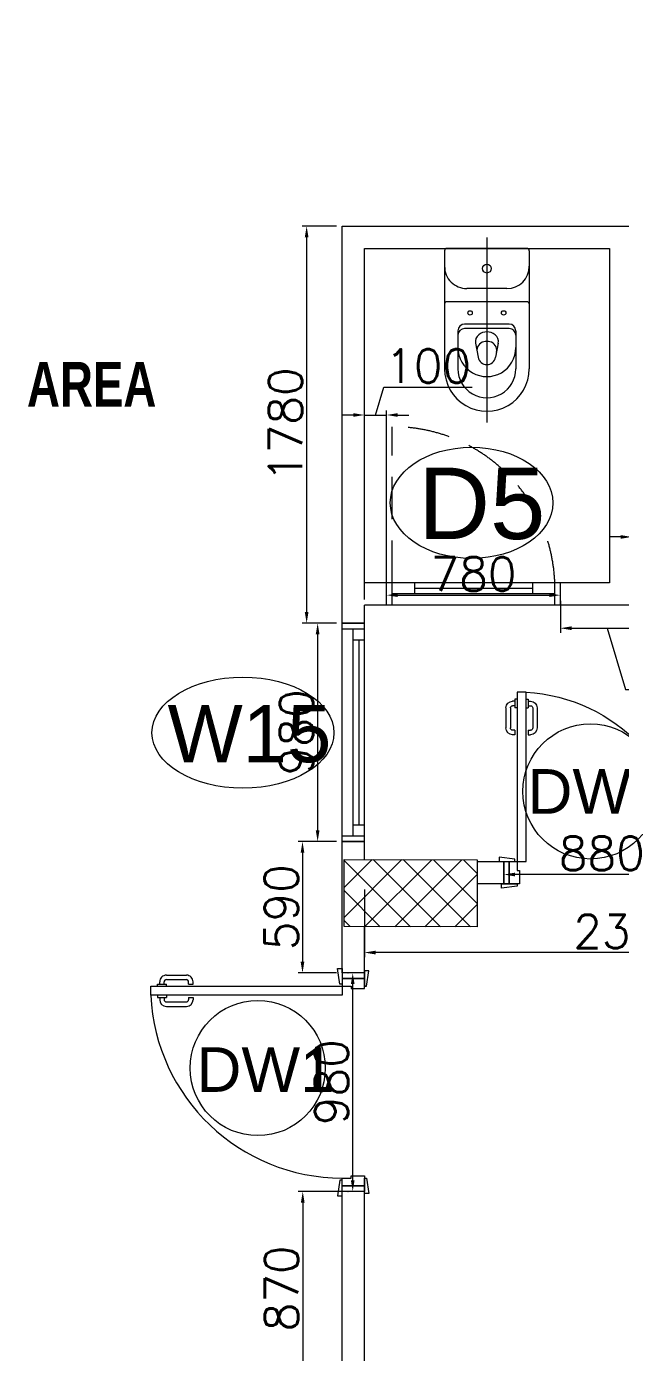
# Model space of a CAD drawing. Header units: millimetres. Extents: x -2143172 to 5255, y -610845 to 279739.
# Drawn here: x -1103364 to -1100697, y -589321 to -583372 of the extents above; entities that cross this region are included whole.
import ezdxf

# ---------------------------------------------------------------- set-up
doc = ezdxf.new("R2010")
doc.units = ezdxf.units.MM
doc.header["$LTSCALE"] = 30
doc.linetypes.add('HIDDEN', pattern=[9.525, 6.35, -3.175])
doc.layers.get('0').update_dxf_attribs({"lineweight": 5})
doc.layers.get('Defpoints').update_dxf_attribs({"lineweight": 5})
for name, color, linetype, lineweight in [('72_EGR_BASE_TEXT', 7, 'Continuous', 5), ('Al door tag', 4, 'Continuous', 5), ('Al Window tag', 5, 'Continuous', 5), ('Aluminum', 7, 'Continuous', 5), ('C-HYDR-CTCH', 6, 'Continuous', 5), ('dims.', 152, 'Continuous', 5), ('DTAG', 20, 'Continuous', 9), ('Hatch', 252, 'Continuous', 5), ('New Aluminium', 250, 'Continuous', 5), ('SANIT', 250, 'Continuous', 5), ('Structure', 20, 'Continuous', 5), ('Walls', 32, 'Continuous', 5)]:
    doc.layers.add(name, color=color, linetype=linetype, lineweight=lineweight)
doc.layers.add('Wooden Joinery', color=7, linetype='Continuous', lineweight=5, true_color=0x521300)
doc.styles.add('SIMPLEX', font='SIMPLEX.shx', dxfattribs={"height": 150})
doc.styles.add('TTLB-A0-JeddahDP$0$swis721', font='swiss.ttf')
doc.styles.add('X3G_ENTITY_9EC9', font='swisscl.ttf', dxfattribs={"height": 0.2})
doc.dimstyles.new('Buk', dxfattribs={"dimtxt": 150, "dimasz": 50, "dimexe": 20, "dimexo": 25, "dimgap": 20, "dimtad": 1, "dimdec": 0, "dimrnd": 5, "dimdsep": 46, "dimtxsty": 'SIMPLEX', "dimcen": 0, "dimdle": 20, "dimclrd": 256, "dimclre": 256, "dimclrt": 256, "dimadec": 0, "dimazin": 0, "dimtfac": 0.0075, "dimtdec": 0, "dimtmove": 1, "dimatfit": 2, "dimldrblk": 'ARCHTICK', "dimfxl": 1, "dimtolj": 1, "dimtzin": 0, "dimlwd": -1, "dimlwe": -1, "dimarcsym": 0})

# ---------------------------------------------------------------- blocks, each defined once
blk = doc.blocks.new('WC manta')
at = {"layer": 'SANIT'}
for p, q in [((-0.13, 0.18), (-0.13, -0.18)), ((-0.12, 0.19), (0.41, 0.19)), ((0.109, 0.18), (0.109, -0.18)), ((0.239, 0.13), (0.41, 0.13)), ((0.05, 0.09), (0.05, -0.09)), ((0.209, 0.1), (0.209, -0.1)), ((0.229, 0.1), (0.229, -0.1)), ((-0.18, 0), (0.65, 0)), ((0.2955, 0.051), (0.3581, 0.0393)), ((0.2955, -0.051), (0.3581, -0.0393)), ((0.239, -0.13), (0.41, -0.13)), ((-0.12, -0.19), (0.41, -0.19))]:
    blk.add_line(p, q, dxfattribs=at)
for centre, radius in [((0.159, 0.0752), 0.01), ((-0.04, 0), 0.02), ((0.159, -0.0753), 0.01)]:
    blk.add_circle(centre, radius, dxfattribs=at)
for centre, radius, start, end in [((-0.12, 0.18), 0.01, 90, 180), ((-0.05, 0.09), 0.1, 0, 90), ((0.119, 0.18), 0.01, 90, 180), ((0.41, 0), 0.19, 270, 90), ((0.239, 0.1), 0.03, 90, 180), ((0.259, 0.1), 0.03, 90, 180), ((0.3147, 0), 0.13, 270, 90), ((0.41, 0), 0.13, 270, 90), ((0.3029, 0), 0.0588, 141.52497, 218.47503), ((0.2882, 0.0117), 0.04, 79.42885, 141.52497), ((0.3454, 0), 0.0588, 166.41759, 193.58241), ((0.3271, 0.0044), 0.04, 79.42885, 166.41759), ((0.3507, 0), 0.04, 280.57115, 79.42885), ((0.2882, -0.0117), 0.04, 218.47503, 280.57115), ((0.3271, -0.0044), 0.04, 193.58241, 280.57115), ((-0.05, -0.09), 0.1, 270, 0), ((0.239, -0.1), 0.03, 180, 270), ((0.259, -0.1), 0.03, 180, 270), ((-0.12, -0.18), 0.01, 180, 270), ((0.119, -0.18), 0.01, 180, 270)]:
    blk.add_arc(centre, radius, start, end, dxfattribs=at)
blk = doc.blocks.new('*D597')
at = {"layer": 'Defpoints', "color": 0, "transparency": 16777216}
for p in [(-1101947, -584268.1, 0.1), (-1102106.3, -586048.7), (-1101947, -586048.7, 0.1)]:
    blk.add_point(p, dxfattribs=at)
at = {"layer": 'dims.', "linetype": 'Continuous', "transparency": 16777216}
for p, q in [((-1101972, -584268.1), (-1102126.3, -584268.1)), ((-1101972, -586048.7), (-1102126.3, -586048.7))]:
    blk.add_line(p, q, dxfattribs=at)
at = {"layer": 'dims.', "transparency": 16777216}
blk.add_line((-1102106.3, -584318.1), (-1102106.3, -585998.7), dxfattribs=at)
for points in [[(-1102114.7, -584318.1), (-1102098, -584318.1), (-1102106.3, -584268.1)], [(-1102114.7, -585998.7), (-1102098, -585998.7), (-1102106.3, -586048.7)]]:
    blk.add_solid(points, dxfattribs=at)
at = {"layer": 'dims.', "transparency": 16777216, "insert": (-1102201.3, -585158.4), "char_height": 150, "attachment_point": 5, "rotation": 90, "style": 'SIMPLEX'}
blk.add_mtext('\\A1;1780', dxfattribs=at)
blk = doc.blocks.new('_ArchTick')
at = {"color": 0, "linetype": 'ByBlock', "const_width": 0.15}
blk.add_lwpolyline([(-0.5, -0.5), (0.5, 0.5)], dxfattribs=at)
blk = doc.blocks.new('*D598')
at = {"layer": 'Defpoints', "color": 0, "transparency": 16777216}
for p in [(-1101947, -586048.7, 0.1), (-1102056.9, -587028.7), (-1101947, -587028.7, 0.1)]:
    blk.add_point(p, dxfattribs=at)
at = {"layer": 'dims.', "linetype": 'Continuous', "transparency": 16777216}
for p, q in [((-1101972, -586048.7), (-1102076.9, -586048.7)), ((-1101972, -587028.7), (-1102076.9, -587028.7))]:
    blk.add_line(p, q, dxfattribs=at)
at = {"layer": 'dims.', "transparency": 16777216}
blk.add_line((-1102056.9, -586098.7), (-1102056.9, -586978.7), dxfattribs=at)
for points in [[(-1102065.3, -586098.7), (-1102048.6, -586098.7), (-1102056.9, -586048.7)], [(-1102065.3, -586978.7), (-1102048.6, -586978.7), (-1102056.9, -587028.7)]]:
    blk.add_solid(points, dxfattribs=at)
at = {"layer": 'dims.', "transparency": 16777216, "insert": (-1102151.9, -586538.7), "char_height": 150, "attachment_point": 5, "rotation": 90, "style": 'SIMPLEX'}
blk.add_mtext('\\A1;980', dxfattribs=at)
blk = doc.blocks.new('*D599')
at = {"layer": 'Defpoints', "color": 0, "transparency": 16777216}
for p in [(-1101947, -587028.7, 0.1), (-1102124.9, -587618.1), (-1101947, -587618.1, 0.1)]:
    blk.add_point(p, dxfattribs=at)
at = {"layer": 'dims.', "linetype": 'Continuous', "transparency": 16777216}
for p, q in [((-1101972, -587028.7), (-1102144.9, -587028.7)), ((-1101972, -587618.1), (-1102144.9, -587618.1))]:
    blk.add_line(p, q, dxfattribs=at)
at = {"layer": 'dims.', "transparency": 16777216}
blk.add_line((-1102124.9, -587078.7), (-1102124.9, -587568.1), dxfattribs=at)
for points in [[(-1102133.2, -587078.7), (-1102116.6, -587078.7), (-1102124.9, -587028.7)], [(-1102133.2, -587568.1), (-1102116.6, -587568.1), (-1102124.9, -587618.1)]]:
    blk.add_solid(points, dxfattribs=at)
at = {"layer": 'dims.', "transparency": 16777216, "insert": (-1102219.9, -587323.4), "char_height": 150, "attachment_point": 5, "rotation": 90, "style": 'SIMPLEX'}
blk.add_mtext('\\A1;590', dxfattribs=at)
blk = doc.blocks.new('*D600')
at = {"layer": 'Defpoints', "color": 0, "transparency": 16777216}
for p in [(-1101899.4, -587618.1), (-1101897, -587618.1, 0.1), (-1101897, -588598.1, 0.1)]:
    blk.add_point(p, dxfattribs=at)
at = {"layer": 'dims.', "linetype": 'Continuous', "transparency": 16777216}
for p, q in [((-1101922, -587618.1), (-1101919.4, -587618.1)), ((-1101922, -588598.1), (-1101919.4, -588598.1))]:
    blk.add_line(p, q, dxfattribs=at)
at = {"layer": 'dims.', "transparency": 16777216}
blk.add_line((-1101899.4, -588548.1), (-1101899.4, -587668.1), dxfattribs=at)
for points in [[(-1101907.7, -587668.1), (-1101891, -587668.1), (-1101899.4, -587618.1)], [(-1101907.7, -588548.1), (-1101891, -588548.1), (-1101899.4, -588598.1)]]:
    blk.add_solid(points, dxfattribs=at)
at = {"layer": 'dims.', "transparency": 16777216, "insert": (-1101994.4, -588108.1), "char_height": 150, "attachment_point": 5, "rotation": 90, "style": 'SIMPLEX'}
blk.add_mtext('\\A1;980', dxfattribs=at)
blk = doc.blocks.new('*D601')
at = {"layer": 'Defpoints', "color": 0, "transparency": 16777216}
for p in [(-1101897, -588598.1, 0.1), (-1102123.7, -589468.1), (-1101897, -589468.1, 0.1)]:
    blk.add_point(p, dxfattribs=at)
at = {"layer": 'dims.', "linetype": 'Continuous', "transparency": 16777216}
for p, q in [((-1101922, -588598.1), (-1102143.7, -588598.1)), ((-1101922, -589468.1), (-1102143.7, -589468.1))]:
    blk.add_line(p, q, dxfattribs=at)
at = {"layer": 'dims.', "transparency": 16777216}
blk.add_line((-1102123.7, -588648.1), (-1102123.7, -589418.1), dxfattribs=at)
for points in [[(-1102132, -588648.1), (-1102115.4, -588648.1), (-1102123.7, -588598.1)], [(-1102132, -589418.1), (-1102115.4, -589418.1), (-1102123.7, -589468.1)]]:
    blk.add_solid(points, dxfattribs=at)
at = {"layer": 'dims.', "transparency": 16777216, "insert": (-1102218.7, -589033.1), "char_height": 150, "attachment_point": 5, "rotation": 90, "style": 'SIMPLEX'}
blk.add_mtext('\\A1;870', dxfattribs=at)
blk = doc.blocks.new('*D618')
at = {"layer": 'Defpoints', "color": 0, "transparency": 16777216}
for p in [(-1101847, -587218.1, 0.1), (-1099457, -587218.1, 0.1), (-1101847, -587526.7)]:
    blk.add_point(p, dxfattribs=at)
at = {"layer": 'dims.', "linetype": 'Continuous', "transparency": 16777216}
for p, q in [((-1101847, -587243.1), (-1101847, -587546.7)), ((-1099457, -587243.1), (-1099457, -587546.7))]:
    blk.add_line(p, q, dxfattribs=at)
at = {"layer": 'dims.', "transparency": 16777216}
blk.add_line((-1099507, -587526.7), (-1101797, -587526.7), dxfattribs=at)
for points in [[(-1101797, -587518.3), (-1101797, -587535), (-1101847, -587526.7)], [(-1099507, -587518.3), (-1099507, -587535), (-1099457, -587526.7)]]:
    blk.add_solid(points, dxfattribs=at)
at = {"layer": 'dims.', "transparency": 16777216, "insert": (-1100652, -587431.7), "char_height": 150, "attachment_point": 5, "style": 'SIMPLEX'}
blk.add_mtext('\\A1;2390', dxfattribs=at)
blk = doc.blocks.new('*D620')
at = {"layer": 'Defpoints', "color": 0, "transparency": 16777216}
for p in [(-1101221.2, -587176.6), (-1101221.2, -587218.1, 0.1), (-1100341.2, -587218.1, 0.1)]:
    blk.add_point(p, dxfattribs=at)
at = {"layer": 'dims.', "linetype": 'Continuous', "transparency": 16777216}
for p, q in [((-1101221.2, -587193.1), (-1101221.2, -587156.6)), ((-1100341.2, -587193.1), (-1100341.2, -587156.6))]:
    blk.add_line(p, q, dxfattribs=at)
at = {"layer": 'dims.', "transparency": 16777216}
blk.add_line((-1100391.2, -587176.6), (-1101171.2, -587176.6), dxfattribs=at)
for points in [[(-1101171.2, -587168.3), (-1101171.2, -587185), (-1101221.2, -587176.6)], [(-1100391.2, -587168.3), (-1100391.2, -587185), (-1100341.2, -587176.6)]]:
    blk.add_solid(points, dxfattribs=at)
at = {"layer": 'dims.', "transparency": 16777216, "insert": (-1100781.2, -587081.6), "char_height": 150, "attachment_point": 5, "style": 'SIMPLEX'}
blk.add_mtext('\\A1;880', dxfattribs=at)
blk = doc.blocks.new('*D621')
at = {"layer": 'Defpoints', "color": 0, "transparency": 16777216}
for p in [(-1101747, -585115.2), (-1101847, -585968.1, 0.1), (-1101747, -585918.1, 0.1)]:
    blk.add_point(p, dxfattribs=at)
at = {"layer": 'dims.', "transparency": 16777216}
for p, q in [((-1101797, -585115.2), (-1101759.5, -584990.2)), ((-1101759.5, -584990.2), (-1101362.4, -584990.2)), ((-1101897, -585115.2), (-1101947, -585115.2)), ((-1101847, -585115.2), (-1101747, -585115.2)), ((-1101847, -585115.2), (-1101747, -585115.2)), ((-1101697, -585115.2), (-1101647, -585115.2))]:
    blk.add_line(p, q, dxfattribs=at)
at = {"layer": 'dims.', "linetype": 'Continuous', "transparency": 16777216}
for p, q in [((-1101847, -585943.1), (-1101847, -585095.2)), ((-1101747, -585893.1), (-1101747, -585095.2))]:
    blk.add_line(p, q, dxfattribs=at)
at = {"layer": 'dims.', "transparency": 16777216}
for points in [[(-1101897, -585106.8), (-1101897, -585123.5), (-1101847, -585115.2)], [(-1101697, -585106.8), (-1101697, -585123.5), (-1101747, -585115.2)]]:
    blk.add_solid(points, dxfattribs=at)
at = {"layer": 'dims.', "transparency": 16777216, "insert": (-1101560.9, -584895.2), "char_height": 150, "attachment_point": 5, "style": 'SIMPLEX'}
blk.add_mtext('\\A1;100', dxfattribs=at)
blk = doc.blocks.new('*D622')
at = {"layer": 'Defpoints', "color": 0, "transparency": 16777216}
for p in [(-1101747, -585918.1, 0.1), (-1100967, -585918.1, 0.1), (-1100967, -585923.4)]:
    blk.add_point(p, dxfattribs=at)
at = {"layer": 'dims.', "linetype": 'Continuous', "transparency": 16777216}
for p, q in [((-1101747, -585943.1), (-1101747, -585943.4)), ((-1100967, -585943.1), (-1100967, -585943.4))]:
    blk.add_line(p, q, dxfattribs=at)
at = {"layer": 'dims.', "transparency": 16777216}
blk.add_line((-1101697, -585923.4), (-1101017, -585923.4), dxfattribs=at)
for points in [[(-1101697, -585915.1), (-1101697, -585931.8), (-1101747, -585923.4)], [(-1101017, -585915.1), (-1101017, -585931.8), (-1100967, -585923.4)]]:
    blk.add_solid(points, dxfattribs=at)
at = {"layer": 'dims.', "transparency": 16777216, "insert": (-1101357, -585828.4), "char_height": 150, "attachment_point": 5, "style": 'SIMPLEX'}
blk.add_mtext('\\A1;780', dxfattribs=at)
blk = doc.blocks.new('*D623')
at = {"layer": 'Defpoints', "color": 0, "transparency": 16777216}
for p in [(-1100967, -585923.4), (-1100547, -585923.4, 0.1), (-1100547, -586071.7)]:
    blk.add_point(p, dxfattribs=at)
at = {"layer": 'dims.', "linetype": 'Continuous', "transparency": 16777216}
for p, q in [((-1100967, -585948.4), (-1100967, -586091.7)), ((-1100547, -585948.4), (-1100547, -586091.7))]:
    blk.add_line(p, q, dxfattribs=at)
at = {"layer": 'dims.', "transparency": 16777216}
for p, q in [((-1100917, -586071.7), (-1100597, -586071.7)), ((-1100757, -586071.7), (-1100674.5, -586346.7)), ((-1100674.5, -586346.7), (-1100248.8, -586346.7))]:
    blk.add_line(p, q, dxfattribs=at)
for points in [[(-1100917, -586063.4), (-1100917, -586080), (-1100967, -586071.7)], [(-1100597, -586063.4), (-1100597, -586080), (-1100547, -586071.7)]]:
    blk.add_solid(points, dxfattribs=at)
at = {"layer": 'dims.', "transparency": 16777216, "insert": (-1100461.6, -586251.7), "char_height": 150, "attachment_point": 5, "style": 'SIMPLEX'}
blk.add_mtext('\\A1;420', dxfattribs=at)
blk = doc.blocks.new('*D624')
at = {"layer": 'Defpoints', "color": 0, "transparency": 16777216}
for p in [(-1100647, -585662.2), (-1100647, -585868.1, 0.1), (-1100547, -585868.1, 0.1)]:
    blk.add_point(p, dxfattribs=at)
at = {"layer": 'dims.', "transparency": 16777216}
for p, q in [((-1100597, -585662.2), (-1100559.5, -585537.2)), ((-1100559.5, -585537.2), (-1100162.4, -585537.2)), ((-1100697, -585662.2), (-1100747, -585662.2)), ((-1100547, -585662.2), (-1100647, -585662.2)), ((-1100547, -585662.2), (-1100647, -585662.2)), ((-1100497, -585662.2), (-1100447, -585662.2))]:
    blk.add_line(p, q, dxfattribs=at)
at = {"layer": 'dims.', "linetype": 'Continuous', "transparency": 16777216}
for p, q in [((-1100647, -585843.1), (-1100647, -585642.2)), ((-1100547, -585843.1), (-1100547, -585642.2))]:
    blk.add_line(p, q, dxfattribs=at)
at = {"layer": 'dims.', "transparency": 16777216}
for points in [[(-1100697, -585653.9), (-1100697, -585670.5), (-1100647, -585662.2)], [(-1100497, -585653.9), (-1100497, -585670.5), (-1100547, -585662.2)]]:
    blk.add_solid(points, dxfattribs=at)
at = {"layer": 'dims.', "transparency": 16777216, "insert": (-1100360.9, -585442.2), "char_height": 150, "attachment_point": 5, "style": 'SIMPLEX'}
blk.add_mtext('\\A1;100', dxfattribs=at)
blk = doc.blocks.new('A$C72370EFE')
at = {"layer": 'Wooden Joinery'}
for p, q in [((-0.01, -0.04), (-0.02, -0.04)), ((-0.01, -0.03), (-0.01, -0.07)), ((0, -0.03), (-0.01, -0.03)), ((0.04, -0.03), (0.05, -0.03)), ((0.05, -0.03), (0.05, -0.07)), ((0.05, -0.04), (0.06, -0.04)), ((-0.05, -0.07), (-0.05, -0.16)), ((-0.03, -0.07), (-0.03, -0.16)), ((-0.01, -0.06), (-0.02, -0.06)), ((0, -0.07), (-0.01, -0.07)), ((0.04, -0.07), (0.05, -0.07)), ((0.05, -0.06), (0.06, -0.06)), ((0.07, -0.07), (0.07, -0.16)), ((0.09, -0.07), (0.09, -0.16)), ((-0.01, -0.17), (-0.02, -0.17)), ((-0.01, -0.17), (-0.01, -0.19)), ((0.05, -0.17), (0.06, -0.17)), ((0.05, -0.17), (0.05, -0.19)), ((-0.01, -0.19), (-0.02, -0.19)), ((0.05, -0.19), (0.06, -0.19))]:
    blk.add_line(p, q, dxfattribs=at)
for centre, radius, start, end in [((-0.02, -0.07), 0.03, 90, 180), ((0.06, -0.07), 0.03, 0, 90), ((-0.02, -0.07), 0.01, 90, 180), ((0.06, -0.07), 0.01, 0, 90), ((-0.02, -0.16), 0.03, 180, 270), ((-0.02, -0.16), 0.01, 180, 270), ((0.06, -0.16), 0.01, 270, 0), ((0.06, -0.16), 0.03, 270, 0)]:
    blk.add_arc(centre, radius, start, end, dxfattribs=at)
blk = doc.blocks.new('A$C5FCA3E6B')
at = {"layer": 'Wooden Joinery'}
for points in [[(80, 858.9), (80, 868.9), (10, 878.9), (10, 858.9)], [(840, 858.9), (840, 868.9), (910, 878.9), (910, 858.9)], [(70, 758.9), (70, 748.9), (0, 738.9), (0, 758.9)], [(120, 758.9), (120, 0), (80, 0), (80, 758.9)], [(850, 758.9), (850, 748.9), (920, 738.9), (920, 758.9)]]:
    blk.add_lwpolyline(points, close=True, dxfattribs=at)
for points in [[(45, 758.9), (45, 858.9), (20, 858.9), (20, 758.9), (45, 758.9)], [(45, 758.9), (80, 758.9), (80, 798.9), (90, 798.9), (90, 858.9), (45, 858.9), (45, 758.9)], [(875, 758.9), (840, 758.9), (840, 798.9), (830, 798.9), (830, 858.9), (875, 858.9), (875, 758.9)], [(875, 758.9), (875, 858.9), (900, 858.9), (900, 758.9), (875, 758.9)]]:
    blk.add_lwpolyline(points, dxfattribs=at)
blk.add_arc((80, 758.9), 760, 273.01713, 0, dxfattribs=at)
at = {"layer": 'Wooden Joinery', "xscale": 999.9999999998854, "yscale": 999.9999999998854, "zscale": 999.9999999998854, "rotation": 180}
blk.add_blockref('A$C72370EFE', (120, 0), dxfattribs=at)
blk = doc.blocks.new('A$C5DAD61B4')
at = {"layer": 'Wooden Joinery'}
for points in [[(80, 959.1), (80, 969.1), (10, 979.1), (10, 959.1)], [(940, 959.1), (940, 969.1), (1010, 979.1), (1010, 959.1)], [(70, 859.1), (70, 849.1), (0, 839.1), (0, 859.1)], [(120, 859.1), (120, 0), (80, 0), (80, 859.1)], [(950, 859.1), (950, 849.1), (1020, 839.1), (1020, 859.1)]]:
    blk.add_lwpolyline(points, close=True, dxfattribs=at)
for points in [[(45, 859.1), (45, 959.1), (20, 959.1), (20, 859.1), (45, 859.1)], [(45, 859.1), (80, 859.1), (80, 899.1), (90, 899.1), (90, 959.1), (45, 959.1), (45, 859.1)], [(975, 859.1), (940, 859.1), (940, 899.1), (930, 899.1), (930, 959.1), (975, 959.1), (975, 859.1)], [(975, 859.1), (975, 959.1), (1000, 959.1), (1000, 859.1), (975, 859.1)]]:
    blk.add_lwpolyline(points, dxfattribs=at)
blk.add_arc((80, 859.1), 860, 272.66603, 0, dxfattribs=at)
at = {"layer": 'Wooden Joinery', "xscale": 999.9999999998854, "yscale": 999.9999999998854, "zscale": 999.9999999998854, "rotation": 180}
blk.add_blockref('A$C72370EFE', (120, 0), dxfattribs=at)
blk = doc.blocks.new('A$C47696aed')
at = {"layer": 'Hatch'}
h = blk.add_hatch(dxfattribs=at)
h.set_pattern_fill('ANSI37', color=256, scale=30)
h.paths.add_polyline_path([(50952.7, 21917.9), (50348.7, 21909.7), (50352.6, 21621.3), (50956.6, 21629.5)])
h.paths.add_polyline_path([(43791.9, 21910.1), (43208.4, 21904.7), (43188.5, 21613.3), (43772, 21618.7)])
h.paths.add_polyline_path([(29414.9, 21902.8), (28815.8, 21898.7), (28810.1, 21605.6), (29409.2, 21609.7)])
h.paths.add_polyline_path([(36600.2, 21904.9), (35999, 21897.4), (35990.7, 21611.8), (36591.9, 21619.3)])
h.paths.add_polyline_path([(22195.7, 21912), (21589.3, 21890.2), (21603.8, 21597.6), (22210.2, 21619.5)])
h.paths.add_polyline_path([(15459.1, 21901.7), (14237.2, 21925.6), (14230.7, 21629.5), (15452.7, 21605.5)])
h.paths.add_polyline_path([(15473.2, 14701.6), (14258.2, 14685.8), (14244.7, 14393.4), (15459.7, 14409.1)])
h.paths.add_polyline_path([(15447.1, 7508.4), (14244, 7492.4), (14238.3, 7199.4), (15441.4, 7215.3)])
h.paths.add_polyline_path([(15465.6, 309.7), (14269, 298.3), (14271.8, 3.8), (15468.5, 15.2)])
h.paths.add_polyline_path([(7830.6, 311.8), (7227.1, 308.1), (7237.7, 22.6), (7841.3, 26.3)])
h.paths.add_polyline_path([(7815.2, 7509.8), (7218.4, 7511.4), (7218.2, 7210.2), (7815.1, 7208.6)])
h.paths.add_polyline_path([(7825.1, 14699.4), (7205.8, 14700.6), (7195.2, 14397.6), (7814.5, 14396.4)])
h.paths.add_polyline_path([(7801.7, 21878.7), (7201.1, 21893.2), (7197.5, 21603.6), (7798.1, 21589.1)])
h.paths.add_polyline_path([(602.6, 21876.9), (0, 21899.6), (1.9, 21611.2), (604.5, 21588.5)])
h.paths.add_polyline_path([(610.4, 7498.6), (8.3, 7491.6), (11.7, 7200), (613.7, 7206.9)])
h.paths.add_polyline_path([(627.9, 303.9), (29.5, 302.9), (34.3, 2.3), (632.7, 3.3)])
h.paths.add_polyline_path([(22214.6, 317.2), (21608.9, 304.3), (21614.6, 3.1), (22220.3, 16)])
h.paths.add_polyline_path([(22208.1, 7509.7), (21613.7, 7492.1), (21615.8, 7195.5), (22210.2, 7213.1)])
h.paths.add_polyline_path([(22199.3, 14717.7), (21600.4, 14710), (21604.4, 14409.9), (22203.4, 14417.6)])
h.paths.add_polyline_path([(29399.7, 14702.4), (28797.7, 14707.1), (28802, 14415), (29403.9, 14410.3)])
h.paths.add_polyline_path([(29403.4, 7519.8), (28799.6, 7502.2), (28813, 7202.1), (29413.1, 7223.2)])
h.paths.add_polyline_path([(29419.5, 303.8), (28815.7, 310.4), (28813.3, 24.7), (29417.2, 18.1)])
h.paths.add_polyline_path([(36618, 314.2), (36020.7, 299.7), (36029.7, 0), (36627, 14.6)])
h.paths.add_polyline_path([(36610.7, 7502.6), (36009.5, 7504.5), (36010.6, 7207.3), (36611.9, 7205.4)])
h.paths.add_polyline_path([(36574.3, 14706.4), (35993.4, 14711.1), (36013.1, 14421.3), (36594, 14416.6)])
h.paths.add_polyline_path([(43777.6, 14705.7), (43180, 14719.4), (43182, 14427.5), (43779.6, 14413.8)])
h.paths.add_polyline_path([(43778.6, 7507.1), (43210.2, 7499.5), (43212, 7205.4), (43780.5, 7213)])
h.paths.add_polyline_path([(43815.7, 310), (43210.4, 307.3), (43211.8, 2.8), (43817, 5.4)])
h.paths.add_polyline_path([(50989.9, 309.5), (50401.9, 325.5), (50388.7, 18.3), (50976.7, 2.3)])
h.paths.add_polyline_path([(50974.1, 7508.9), (50370.9, 7510), (50368.9, 7213.4), (50972.2, 7212.3)])
at = {"layer": 'C-HYDR-CTCH', "color": 4, "flags": 128}
blk.add_lwpolyline([(7218.4, 7511.4), (7815.2, 7509.8), (7815.1, 7208.6), (7218.2, 7210.2), (7218.4, 7511.4)], dxfattribs=at)
blk = doc.blocks.new('A$C76968c6f')
at = {"layer": 'Aluminum', "color": 5}
for p, q in [((980, 100, 0.1), (0, 100, 0.1)), ((25, 0, 0.1), (25, 100, 0.1)), ((75, 50, 0.1), (75, 100, 0.1)), ((75, 75, 0.1), (905, 75, 0.1)), ((905, 50, 0.1), (905, 100, 0.1)), ((955, 0, 0.1), (955, 100, 0.1)), ((980, 0, 0.1), (0, 0, 0.1)), ((955, 50, 0.1), (25, 50, 0.1))]:
    blk.add_line(p, q, dxfattribs=at)
at = {"layer": 'Walls'}
for p, q in [((0, 100, 0.1), (0, 0, 0.1)), ((0, 0, 0.1), (0, 100, 0.1)), ((980, 100, 0.1), (980, 0, 0.1)), ((980, 0, 0.1), (980, 100, 0.1))]:
    blk.add_line(p, q, dxfattribs=at)
blk = doc.blocks.new('A$C76ae8329')
at = {"layer": 'Walls'}
for p, q in [((202.1, 304.6), (202.1, 404.6)), ((1182.1, 304.6), (1182.1, 404.6))]:
    blk.add_line(p, q, dxfattribs=at)
at = {"layer": 'dims.', "rotation": 180}
blk.add_blockref('A$C76968c6f', (1182.1, 404.6, -0.1), dxfattribs=at)
blk = doc.blocks.new('A$C36EC175B')
at = {"layer": 'Al Window tag'}
blk.add_ellipse((0, 0), major_axis=(408.6, 0), ratio=0.610025, dxfattribs=at)
at = {"layer": 'Al Window tag', "insert": (-338.2, 123.8, 0), "char_height": 256, "attachment_point": 1, "style": 'TTLB-A0-JeddahDP$0$swis721'}
blk.add_mtext_dynamic_manual_height_columns('W15', width=1569.457, gutter_width=9406.5, heights=[480.3], dxfattribs=at)
blk = doc.blocks.new('A$C39C6726A')
at = {"layer": 'New Aluminium', "linetype": 'HIDDEN'}
blk.add_line((25, 100), (25, 800), dxfattribs=at)
at = {"layer": 'New Aluminium'}
for p, q in [((780, 100), (0, 100)), ((25, 0), (25, 100)), ((125, 100), (125, 50)), ((655, 75), (125, 75)), ((655, 100), (655, 50)), ((755, 0), (755, 100)), ((780, 0), (0, 0)), ((755, 50), (25, 50))]:
    blk.add_line(p, q, dxfattribs=at)
at = {"layer": 'New Aluminium', "linetype": 'HIDDEN'}
blk.add_arc((29.3, 73.9), 726.2, 2.0631, 90.34049, dxfattribs=at)
blk = doc.blocks.new('A$C23F03E74')
at = {"layer": 'Al door tag'}
blk.add_ellipse((-365, 0), major_axis=(365, 0), ratio=0.682917, dxfattribs=at)
at = {"layer": 'Al door tag', "insert": (-605.2, 157.7), "char_height": 320, "attachment_point": 1, "style": 'TTLB-A0-JeddahDP$0$swis721'}
blk.add_mtext_dynamic_manual_height_columns('D5', width=1569.457, gutter_width=9406.5, heights=[480.3], dxfattribs=at)
blk = doc.blocks.new('A$C164D1FF0')
at = {"layer": 'DTAG'}
blk.add_circle((0, 0), 303.3, dxfattribs=at)
at = {"layer": 'DTAG', "insert": (-275.2, 93.3), "char_height": 200, "width": 6547.939, "attachment_point": 1, "style": 'TTLB-A0-JeddahDP$0$swis721'}
blk.add_mtext('DW1', dxfattribs=at)
blk = doc.blocks.new('A$C43641BA2')
at = {"layer": 'DTAG'}
blk.add_circle((0, 0), 303.3, dxfattribs=at)
at = {"layer": 'DTAG', "insert": (-282.4, 100), "char_height": 200, "width": 6547.939, "attachment_point": 1, "style": 'TTLB-A0-JeddahDP$0$swis721'}
blk.add_mtext('DW4', dxfattribs=at)

msp = doc.modelspace()

# ---------------------------------------------------------------- linework, layer by layer
at = {"layer": 'Walls'}
for p, q in [((-1101947, -587618.1, 0.2), (-1101947, -584268.1, 0.2)), ((-1101947, -584268.1, 0.2), (-1092957, -584268.1, 0.2)), ((-1101847, -585868.1, 0.2), (-1101847, -584368.1, 0.2)), ((-1101847, -584368.1, 0.2), (-1100747, -584368.1, 0.2)), ((-1100747, -584368.1, 0.2), (-1100747, -585868.1, 0.2)), ((-1101747, -585868.1, 0.2), (-1101847, -585868.1, 0.2)), ((-1101747, -585968.1, 0.2), (-1101747, -585868.1, 0.2)), ((-1100967, -585968.1, 0.2), (-1100967, -585868.1, 0.2)), ((-1100747, -585868.1, 0.2), (-1100967, -585868.1, 0.2)), ((-1101747, -585968.1, 0.2), (-1101847, -585968.1, 0.2)), ((-1101847, -587109.3, 0.2), (-1101847, -585968.1, 0.2)), ((-1100547, -585968.1, 0.2), (-1100967, -585968.1, 0.2)), ((-1101341.2, -587118.1, 0.2), (-1101221.2, -587118.1, 0.2)), ((-1101221.2, -587118.1, 0.2), (-1101221.2, -587218.1, 0.2)), ((-1101221.2, -587218.1, 0.2), (-1101341.2, -587218.1, 0.2)), ((-1101847, -587618.1, 0.2), (-1101847, -587410.4, 0.2)), ((-1101847, -587618.1, 0.2), (-1101947, -587618.1, 0.2)), ((-1101947, -589468.1, 0.2), (-1101947, -588598.1, 0.2)), ((-1101847, -588598.1, 0.2), (-1101947, -588598.1, 0.2)), ((-1101847, -589468.1, 0.2), (-1101847, -588598.1, 0.2))]:
    msp.add_line(p, q, dxfattribs=at)

# ---------------------------------------------------------------- block references
at = {"rotation": 90}
msp.add_blockref('A$C76ae8329', (-1101542.4, -587230.8, 0.2), dxfattribs=at)
at = {"layer": 'Al door tag'}
msp.add_blockref('A$C23F03E74', (-1101000.5, -585509.2, 0.2), dxfattribs=at)
at = {"layer": 'Al Window tag'}
msp.add_blockref('A$C36EC175B', (-1102392.4, -586540.4), dxfattribs=at)
at = {"layer": 'DTAG'}
for name, p in [('A$C43641BA2', (-1100832, -586803.7)), ('A$C164D1FF0', (-1102325.7, -588044.8, -0.1))]:
    msp.add_blockref(name, p, dxfattribs=at)
at = {"layer": 'New Aluminium', "linetype": 'HIDDEN'}
msp.add_blockref('A$C39C6726A', (-1101747, -585968.1, 0.2), dxfattribs=at)
at = {"layer": 'SANIT', "xscale": 999.9999999999995, "yscale": 999.9999999999995, "zscale": 999.9999999999995, "rotation": 270}
msp.add_blockref('WC manta', (-1101297, -584498.1, 0.2), dxfattribs=at)
at = {"layer": 'Structure', "color": 3}
msp.add_blockref('A$C47696aed', (-1109156.4, -594620.4, 0.2), dxfattribs=at)
at = {"layer": 'Wooden Joinery', "xscale": -1, "rotation": 180}
msp.add_blockref('A$C5FCA3E6B', (-1101241.2, -586359.2, 0.2), dxfattribs=at)
at = {"layer": 'Wooden Joinery', "rotation": 269.9999999999999}
msp.add_blockref('A$C5DAD61B4', (-1102806.1, -587598.1, 0.2), dxfattribs=at)

# ---------------------------------------------------------------- texts
at = {"layer": '72_EGR_BASE_TEXT', "insert": (-1103544.2, -584877.1, 0.2), "char_height": 200, "attachment_point": 2, "style": 'X3G_ENTITY_9EC9'}
msp.add_mtext('{\\fSwis721 LtCn BT|b1|i0|c0|p34;WAITING AREA}', dxfattribs=at)

# ---------------------------------------------------------------- dimensions: what is measured, and where the dimension line sits
at = {"layer": 'dims.'}
for base, p1, p2, picture, middle in [((-1102106.3, -586048.7, 0.1), (-1101947, -584268.1, 0.2), (-1101947, -586048.7, 0.2), '*D597', (-1102201.3, -585158.4, 0.1)), ((-1102056.9, -587028.7, 0.1), (-1101947, -586048.7, 0.2), (-1101947, -587028.7, 0.2), '*D598', (-1102151.9, -586538.7, 0.1)), ((-1102124.9, -587618.1, 0.1), (-1101947, -587028.7, 0.2), (-1101947, -587618.1, 0.2), '*D599', (-1102219.9, -587323.4, 0.1)), ((-1101899.4, -587618.1, 0.1), (-1101897, -588598.1, 0.2), (-1101897, -587618.1, 0.2), '*D600', (-1101994.4, -588108.1, 0.1)), ((-1102123.7, -589468.1, 0.1), (-1101897, -588598.1, 0.2), (-1101897, -589468.1, 0.2), '*D601', (-1102218.7, -589033.1, 0.1))]:
    dim = msp.add_linear_dim(base=base, p1=p1, p2=p2, angle=90, dimstyle='Buk', dxfattribs=at)
    dim.commit()
    dim.dimension.update_dxf_attribs({"geometry": picture, "text_midpoint": middle})
for base, p1, p2, picture, middle in [((-1101747, -585115.2, 0.1), (-1101847, -585968.1, 0.2), (-1101747, -585918.1, 0.2), '*D621', (-1101739.5, -584895.2, 0.1)), ((-1100647, -585662.2, 0.1), (-1100547, -585868.1, 0.2), (-1100647, -585868.1, 0.2), '*D624', (-1100539.5, -585442.2, 0.1)), ((-1100967, -585923.4, 0.1), (-1101747, -585918.1, 0.2), (-1100967, -585918.1, 0.2), '*D622', (-1101357, -585828.4, 0.1)), ((-1100547, -586071.7, 0.1), (-1100967, -585923.4, 0.1), (-1100547, -585923.4, 0.2), '*D623', (-1100654.5, -586251.7, 0.1)), ((-1101221.2, -587176.6, 0.1), (-1100341.2, -587218.1, 0.2), (-1101221.2, -587218.1, 0.2), '*D620', (-1100781.2, -587081.6, 0.1)), ((-1101847, -587526.7, 0.1), (-1099457, -587218.1, 0.2), (-1101847, -587218.1, 0.2), '*D618', (-1100652, -587431.7, 0.1))]:
    dim = msp.add_linear_dim(base=base, p1=p1, p2=p2, dimstyle='Buk', dxfattribs=at)
    dim.commit()
    dim.dimension.update_dxf_attribs({"geometry": picture, "text_midpoint": middle})

doc.saveas('drawing.dxf')
